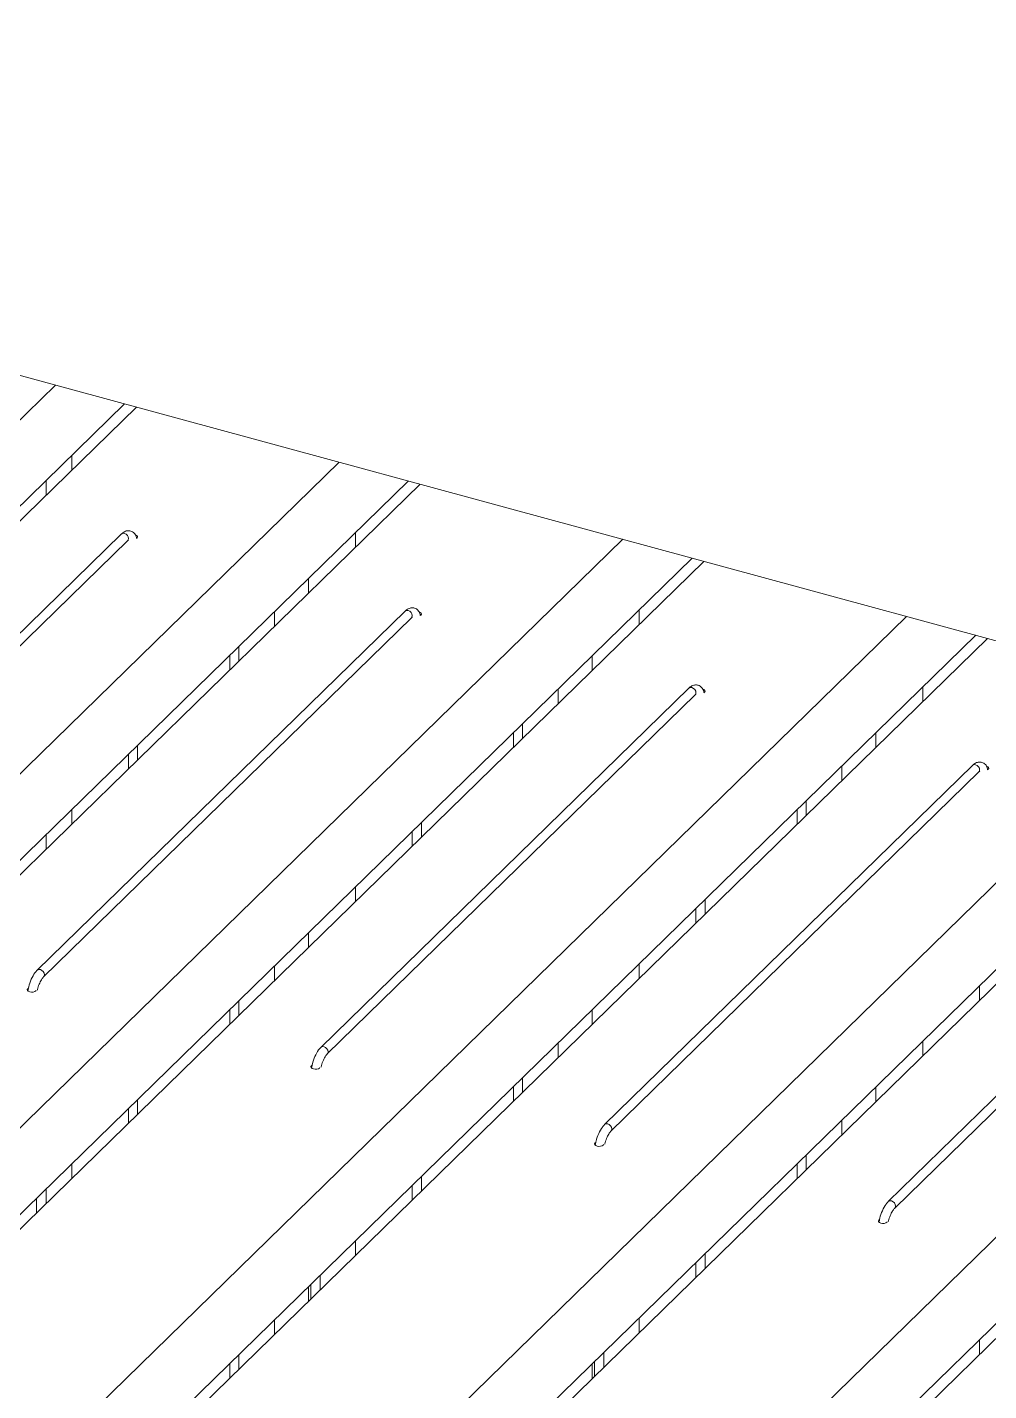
# Model space of a CAD drawing. Header units: millimetres. Extents: x 173 to 1125, y 0 to 736.
# Drawn here: x 880.8 to 912.27, y 351.92 to 396.54 of the extents above; entities that cross this region are included whole.
import ezdxf

# ---------------------------------------------------------------- set-up
doc = ezdxf.new("R2010")
doc.units = ezdxf.units.MM

msp = doc.modelspace()

# ---------------------------------------------------------------- linework, layer by layer
at = {"color": 7, "linetype": 'Continuous', "lineweight": 15}
for p, q in [((926.44, 372.677), (821.636, 401.16)), ((843.884, 347.905), (881.718, 384.832)), ((856.213, 357.11), (883.985, 384.215)), ((846.537, 347.183), (884.371, 384.11)), ((882.253, 382.043), (882.253, 382.525)), ((853.17, 345.381), (891.004, 382.308)), ((855.824, 344.66), (893.657, 381.587)), ((865.5, 354.586), (893.271, 381.692)), ((881.42, 381.712), (881.42, 381.23)), ((862.457, 342.857), (900.291, 379.784)), ((883.876, 379.956), (871.836, 368.204)), ((883.876, 379.956), (871.836, 368.204)), ((883.876, 379.956), (871.836, 368.204)), ((872.045, 367.989), (884.086, 379.741)), ((872.045, 367.989), (884.086, 379.741)), ((872.045, 367.989), (884.086, 379.741)), ((891.539, 379.519), (891.539, 380.002)), ((865.11, 342.136), (902.944, 379.063)), ((874.786, 352.062), (902.557, 379.168)), ((890.006, 378.023), (890.006, 378.505)), ((871.743, 340.333), (909.577, 377.26)), ((893.163, 377.432), (881.122, 365.68)), ((893.163, 377.432), (881.122, 365.68)), ((893.163, 377.432), (881.122, 365.68)), ((893.163, 377.432), (881.122, 365.68)), ((881.332, 365.465), (893.372, 377.217)), ((881.332, 365.465), (893.372, 377.217)), ((881.332, 365.465), (893.372, 377.217)), ((881.332, 365.465), (893.372, 377.217)), ((888.886, 376.93), (888.886, 377.412)), ((900.826, 376.996), (900.826, 377.478)), ((884.072, 349.538), (911.844, 376.644)), ((874.396, 339.612), (912.23, 376.539)), ((887.726, 375.797), (887.726, 376.279)), ((887.726, 375.797), (887.726, 376.279)), ((887.426, 375.986), (887.426, 375.504)), ((887.426, 375.986), (887.426, 375.504)), ((899.293, 375.499), (899.293, 375.981)), ((902.449, 374.908), (890.408, 363.156)), ((902.449, 374.908), (890.408, 363.156)), ((902.449, 374.908), (890.408, 363.156)), ((902.449, 374.908), (890.408, 363.156)), ((902.449, 374.908), (890.408, 363.156)), ((898.173, 374.406), (898.173, 374.888)), ((910.112, 374.472), (910.112, 374.954)), ((881.029, 337.809), (918.863, 374.736)), ((890.618, 362.942), (902.659, 374.694)), ((890.618, 362.942), (902.659, 374.694)), ((890.618, 362.942), (902.659, 374.694)), ((890.618, 362.942), (902.659, 374.694)), ((890.618, 362.942), (902.659, 374.694)), ((883.683, 337.088), (921.517, 374.015)), ((893.359, 347.014), (921.13, 374.12)), ((897.012, 373.273), (897.012, 373.755)), ((897.012, 373.273), (897.012, 373.755)), ((897.012, 373.273), (897.012, 373.755)), ((884.411, 372.562), (884.411, 373.044)), ((884.411, 372.562), (884.411, 373.044)), ((884.411, 372.562), (884.411, 373.044)), ((896.712, 373.462), (896.712, 372.98)), ((896.712, 373.462), (896.712, 372.98)), ((896.712, 373.462), (896.712, 372.98)), ((908.579, 372.975), (908.579, 373.457)), ((884.111, 372.751), (884.111, 372.269)), ((884.111, 372.751), (884.111, 372.269)), ((884.111, 372.751), (884.111, 372.269)), ((890.316, 335.285), (928.15, 372.212)), ((911.736, 372.384), (899.695, 360.632)), ((911.736, 372.384), (899.695, 360.632)), ((911.736, 372.384), (899.695, 360.632)), ((911.736, 372.384), (899.695, 360.632)), ((911.736, 372.384), (899.695, 360.632)), ((911.736, 372.384), (899.695, 360.632)), ((899.904, 360.418), (911.945, 372.17)), ((899.904, 360.418), (911.945, 372.17)), ((899.904, 360.418), (911.945, 372.17)), ((899.904, 360.418), (911.945, 372.17)), ((899.904, 360.418), (911.945, 372.17)), ((899.904, 360.418), (911.945, 372.17)), ((907.459, 371.882), (907.459, 372.364)), ((892.969, 334.564), (930.803, 371.491)), ((902.645, 344.49), (930.417, 371.596)), ((882.253, 370.456), (882.253, 370.938)), ((905.998, 370.939), (905.998, 370.456)), ((905.998, 370.939), (905.998, 370.456)), ((905.998, 370.939), (905.998, 370.456)), ((905.998, 370.939), (905.998, 370.456)), ((906.298, 370.749), (906.298, 371.231)), ((906.298, 370.749), (906.298, 371.231)), ((906.298, 370.749), (906.298, 371.231)), ((906.298, 370.749), (906.298, 371.231)), ((893.698, 370.038), (893.698, 370.52)), ((893.698, 370.038), (893.698, 370.52)), ((893.698, 370.038), (893.698, 370.52)), ((893.698, 370.038), (893.698, 370.52)), ((881.42, 370.125), (881.42, 369.642)), ((893.398, 370.227), (893.398, 369.745)), ((893.398, 370.227), (893.398, 369.745)), ((893.398, 370.227), (893.398, 369.745)), ((893.398, 370.227), (893.398, 369.745)), ((921.022, 369.861), (908.981, 358.109)), ((921.022, 369.861), (908.981, 358.109)), ((921.022, 369.861), (908.981, 358.109)), ((921.022, 369.861), (908.981, 358.109)), ((921.022, 369.861), (908.981, 358.109)), ((909.191, 357.894), (921.232, 369.646)), ((909.191, 357.894), (921.232, 369.646)), ((909.191, 357.894), (921.232, 369.646)), ((909.191, 357.894), (921.232, 369.646)), ((909.191, 357.894), (921.232, 369.646)), ((891.539, 367.932), (891.539, 368.414)), ((902.684, 367.704), (902.684, 367.222)), ((902.684, 367.704), (902.684, 367.222)), ((902.684, 367.704), (902.684, 367.222)), ((902.684, 367.704), (902.684, 367.222)), ((902.684, 367.704), (902.684, 367.222)), ((902.984, 367.514), (902.984, 367.996)), ((902.984, 367.514), (902.984, 367.996)), ((902.984, 367.514), (902.984, 367.996)), ((902.984, 367.514), (902.984, 367.996)), ((902.984, 367.514), (902.984, 367.996)), ((890.006, 366.435), (890.006, 366.917)), ((881.333, 365.467), (881.332, 365.465)), ((888.886, 365.342), (888.886, 365.824)), ((900.826, 365.408), (900.826, 365.89)), ((911.97, 365.18), (911.97, 364.698)), ((911.97, 365.18), (911.97, 364.698)), ((911.97, 365.18), (911.97, 364.698)), ((911.97, 365.18), (911.97, 364.698)), ((911.97, 365.18), (911.97, 364.698)), ((911.97, 365.18), (911.97, 364.698)), ((887.726, 364.209), (887.726, 364.691)), ((887.726, 364.209), (887.726, 364.691)), ((887.426, 364.399), (887.426, 363.917)), ((887.426, 364.399), (887.426, 363.917)), ((899.293, 363.912), (899.293, 364.394)), ((898.173, 362.818), (898.173, 363.3)), ((910.112, 362.884), (910.112, 363.366)), ((890.62, 362.943), (890.618, 362.942)), ((897.012, 361.685), (897.012, 362.168)), ((897.012, 361.685), (897.012, 362.168)), ((897.012, 361.685), (897.012, 362.168)), ((884.411, 360.974), (884.411, 361.456)), ((884.411, 360.974), (884.411, 361.456)), ((884.411, 360.974), (884.411, 361.456)), ((896.712, 361.875), (896.712, 361.393)), ((896.712, 361.875), (896.712, 361.393)), ((896.712, 361.875), (896.712, 361.393)), ((908.579, 361.388), (908.579, 361.87)), ((884.111, 361.164), (884.111, 360.682)), ((884.111, 361.164), (884.111, 360.682)), ((884.111, 361.164), (884.111, 360.682)), ((907.459, 360.294), (907.459, 360.777)), ((899.906, 360.419), (899.904, 360.418)), ((882.253, 358.868), (882.253, 359.35)), ((905.998, 359.351), (905.998, 358.869)), ((905.998, 359.351), (905.998, 358.869)), ((905.998, 359.351), (905.998, 358.869)), ((905.998, 359.351), (905.998, 358.869)), ((906.298, 359.162), (906.298, 359.644)), ((906.298, 359.162), (906.298, 359.644)), ((906.298, 359.162), (906.298, 359.644)), ((906.298, 359.162), (906.298, 359.644)), ((893.698, 358.451), (893.698, 358.933)), ((893.698, 358.451), (893.698, 358.933)), ((893.698, 358.451), (893.698, 358.933)), ((893.698, 358.451), (893.698, 358.933)), ((881.42, 358.537), (881.42, 358.055)), ((893.398, 358.64), (893.398, 358.158)), ((893.398, 358.64), (893.398, 358.158)), ((893.398, 358.64), (893.398, 358.158)), ((893.398, 358.64), (893.398, 358.158)), ((881.097, 357.739), (881.097, 358.222)), ((881.097, 357.739), (881.097, 358.222)), ((881.097, 357.739), (881.097, 358.222)), ((881.097, 357.739), (881.097, 358.222)), ((909.192, 357.895), (909.191, 357.894)), ((891.539, 356.344), (891.539, 356.826)), ((902.684, 356.116), (902.684, 355.634)), ((902.684, 356.116), (902.684, 355.634)), ((902.684, 356.116), (902.684, 355.634)), ((902.684, 356.116), (902.684, 355.634)), ((902.684, 356.116), (902.684, 355.634)), ((902.984, 355.927), (902.984, 356.409)), ((902.984, 355.927), (902.984, 356.409)), ((902.984, 355.927), (902.984, 356.409)), ((902.984, 355.927), (902.984, 356.409)), ((902.984, 355.927), (902.984, 356.409)), ((890.383, 355.216), (890.383, 355.698)), ((890.383, 355.216), (890.383, 355.698)), ((890.383, 355.216), (890.383, 355.698)), ((890.383, 355.216), (890.383, 355.698)), ((890.383, 355.216), (890.383, 355.698)), ((890.006, 354.848), (890.006, 355.33)), ((890.083, 355.405), (890.083, 354.923)), ((890.083, 355.405), (890.083, 354.923)), ((890.083, 355.405), (890.083, 354.923)), ((890.083, 355.405), (890.083, 354.923)), ((890.083, 355.405), (890.083, 354.923)), ((900.826, 353.82), (900.826, 354.302)), ((888.886, 353.754), (888.886, 354.237)), ((911.97, 353.592), (911.97, 353.11)), ((911.97, 353.592), (911.97, 353.11)), ((911.97, 353.592), (911.97, 353.11)), ((911.97, 353.592), (911.97, 353.11)), ((911.97, 353.592), (911.97, 353.11)), ((911.97, 353.592), (911.97, 353.11)), ((887.726, 352.622), (887.726, 353.104)), ((887.726, 352.622), (887.726, 353.104)), ((899.67, 352.692), (899.67, 353.174)), ((899.67, 352.692), (899.67, 353.174)), ((899.67, 352.692), (899.67, 353.174)), ((899.67, 352.692), (899.67, 353.174)), ((899.67, 352.692), (899.67, 353.174)), ((899.67, 352.692), (899.67, 353.174)), ((887.426, 352.811), (887.426, 352.329)), ((887.426, 352.811), (887.426, 352.329)), ((899.293, 352.324), (899.293, 352.806)), ((899.37, 352.881), (899.37, 352.399)), ((899.37, 352.881), (899.37, 352.399)), ((899.37, 352.881), (899.37, 352.399)), ((899.37, 352.881), (899.37, 352.399)), ((899.37, 352.881), (899.37, 352.399)), ((899.37, 352.881), (899.37, 352.399))]:
    msp.add_line(p, q, dxfattribs=at)
at = {"color": 8, "linetype": 'Continuous', "lineweight": 15, "flags": 128}
for points in [[(883.876, 379.956), (883.887, 379.965), (883.93, 379.981), (883.981, 379.977), (884.032, 379.954), (884.075, 379.914), (884.104, 379.865), (884.114, 379.813), (884.104, 379.766), (884.086, 379.741)], [(883.876, 379.956), (883.887, 379.965), (883.93, 379.981), (883.981, 379.977), (884.032, 379.954), (884.075, 379.914), (884.104, 379.865), (884.114, 379.813), (884.104, 379.766), (884.086, 379.741)], [(883.876, 379.956), (883.887, 379.965), (883.93, 379.981), (883.981, 379.977), (884.032, 379.954), (884.075, 379.914), (884.104, 379.865), (884.114, 379.813), (884.104, 379.766), (884.086, 379.741)], [(893.163, 377.432), (893.174, 377.441), (893.217, 377.457), (893.268, 377.453), (893.318, 377.43), (893.361, 377.39), (893.39, 377.341), (893.4, 377.289), (893.39, 377.242), (893.372, 377.217)], [(893.163, 377.432), (893.174, 377.441), (893.217, 377.457), (893.268, 377.453), (893.318, 377.43), (893.361, 377.39), (893.39, 377.341), (893.4, 377.289), (893.39, 377.242), (893.372, 377.217)], [(893.163, 377.432), (893.174, 377.441), (893.217, 377.457), (893.268, 377.453), (893.318, 377.43), (893.361, 377.39), (893.39, 377.341), (893.4, 377.289), (893.39, 377.242), (893.372, 377.217)], [(893.163, 377.432), (893.174, 377.441), (893.217, 377.457), (893.268, 377.453), (893.318, 377.43), (893.361, 377.39), (893.39, 377.341), (893.4, 377.289), (893.39, 377.242), (893.372, 377.217)], [(902.449, 374.908), (902.46, 374.917), (902.503, 374.934), (902.554, 374.93), (902.605, 374.906), (902.648, 374.866), (902.677, 374.817), (902.687, 374.765), (902.677, 374.718), (902.659, 374.694)], [(902.449, 374.908), (902.46, 374.917), (902.503, 374.934), (902.554, 374.93), (902.605, 374.906), (902.648, 374.866), (902.677, 374.817), (902.687, 374.765), (902.677, 374.718), (902.659, 374.694)], [(902.449, 374.908), (902.46, 374.917), (902.503, 374.934), (902.554, 374.93), (902.605, 374.906), (902.648, 374.866), (902.677, 374.817), (902.687, 374.765), (902.677, 374.718), (902.659, 374.694)], [(902.449, 374.908), (902.46, 374.917), (902.503, 374.934), (902.554, 374.93), (902.605, 374.906), (902.648, 374.866), (902.677, 374.817), (902.687, 374.765), (902.677, 374.718), (902.659, 374.694)], [(902.449, 374.908), (902.46, 374.917), (902.503, 374.934), (902.554, 374.93), (902.605, 374.906), (902.648, 374.866), (902.677, 374.817), (902.687, 374.765), (902.677, 374.718), (902.659, 374.694)], [(911.736, 372.384), (911.747, 372.394), (911.79, 372.41), (911.84, 372.406), (911.891, 372.382), (911.934, 372.343), (911.963, 372.293), (911.973, 372.241), (911.963, 372.195), (911.945, 372.17)], [(911.736, 372.384), (911.747, 372.394), (911.79, 372.41), (911.84, 372.406), (911.891, 372.382), (911.934, 372.343), (911.963, 372.293), (911.973, 372.241), (911.963, 372.195), (911.945, 372.17)], [(911.736, 372.384), (911.747, 372.394), (911.79, 372.41), (911.84, 372.406), (911.891, 372.382), (911.934, 372.343), (911.963, 372.293), (911.973, 372.241), (911.963, 372.195), (911.945, 372.17)], [(911.736, 372.384), (911.747, 372.394), (911.79, 372.41), (911.84, 372.406), (911.891, 372.382), (911.934, 372.343), (911.963, 372.293), (911.973, 372.241), (911.963, 372.195), (911.945, 372.17)], [(911.736, 372.384), (911.747, 372.394), (911.79, 372.41), (911.84, 372.406), (911.891, 372.382), (911.934, 372.343), (911.963, 372.293), (911.973, 372.241), (911.963, 372.195), (911.945, 372.17)], [(911.736, 372.384), (911.747, 372.394), (911.79, 372.41), (911.84, 372.406), (911.891, 372.382), (911.934, 372.343), (911.963, 372.293), (911.973, 372.241), (911.963, 372.195), (911.945, 372.17)], [(881.122, 365.68), (881.133, 365.689), (881.176, 365.705), (881.227, 365.701), (881.278, 365.678), (881.321, 365.638), (881.349, 365.589), (881.36, 365.537), (881.349, 365.49), (881.333, 365.467)], [(881.122, 365.68), (881.133, 365.689), (881.176, 365.705), (881.227, 365.701), (881.278, 365.678), (881.321, 365.638), (881.349, 365.589), (881.36, 365.537), (881.349, 365.49), (881.333, 365.467)], [(881.122, 365.68), (881.133, 365.689), (881.176, 365.705), (881.227, 365.701), (881.278, 365.678), (881.321, 365.638), (881.349, 365.589), (881.36, 365.537), (881.349, 365.49), (881.333, 365.467)], [(881.122, 365.68), (881.133, 365.689), (881.176, 365.705), (881.227, 365.701), (881.278, 365.678), (881.321, 365.638), (881.349, 365.589), (881.36, 365.537), (881.349, 365.49), (881.333, 365.467)], [(890.408, 363.156), (890.419, 363.165), (890.462, 363.181), (890.513, 363.177), (890.564, 363.154), (890.607, 363.114), (890.636, 363.065), (890.646, 363.013), (890.636, 362.966), (890.62, 362.943)], [(890.408, 363.156), (890.419, 363.165), (890.462, 363.181), (890.513, 363.177), (890.564, 363.154), (890.607, 363.114), (890.636, 363.065), (890.646, 363.013), (890.636, 362.966), (890.62, 362.943)], [(890.408, 363.156), (890.419, 363.165), (890.462, 363.181), (890.513, 363.177), (890.564, 363.154), (890.607, 363.114), (890.636, 363.065), (890.646, 363.013), (890.636, 362.966), (890.62, 362.943)], [(890.408, 363.156), (890.419, 363.165), (890.462, 363.181), (890.513, 363.177), (890.564, 363.154), (890.607, 363.114), (890.636, 363.065), (890.646, 363.013), (890.636, 362.966), (890.62, 362.943)], [(890.408, 363.156), (890.419, 363.165), (890.462, 363.181), (890.513, 363.177), (890.564, 363.154), (890.607, 363.114), (890.636, 363.065), (890.646, 363.013), (890.636, 362.966), (890.62, 362.943)], [(899.695, 360.632), (899.706, 360.641), (899.749, 360.658), (899.8, 360.654), (899.85, 360.63), (899.893, 360.59), (899.922, 360.541), (899.932, 360.489), (899.922, 360.443), (899.906, 360.419)], [(899.695, 360.632), (899.706, 360.641), (899.749, 360.658), (899.8, 360.654), (899.85, 360.63), (899.893, 360.59), (899.922, 360.541), (899.932, 360.489), (899.922, 360.443), (899.906, 360.419)], [(899.695, 360.632), (899.706, 360.641), (899.749, 360.658), (899.8, 360.654), (899.85, 360.63), (899.893, 360.59), (899.922, 360.541), (899.932, 360.489), (899.922, 360.443), (899.906, 360.419)], [(899.695, 360.632), (899.706, 360.641), (899.749, 360.658), (899.8, 360.654), (899.85, 360.63), (899.893, 360.59), (899.922, 360.541), (899.932, 360.489), (899.922, 360.443), (899.906, 360.419)], [(899.695, 360.632), (899.706, 360.641), (899.749, 360.658), (899.8, 360.654), (899.85, 360.63), (899.893, 360.59), (899.922, 360.541), (899.932, 360.489), (899.922, 360.443), (899.906, 360.419)], [(899.695, 360.632), (899.706, 360.641), (899.749, 360.658), (899.8, 360.654), (899.85, 360.63), (899.893, 360.59), (899.922, 360.541), (899.932, 360.489), (899.922, 360.443), (899.906, 360.419)], [(908.981, 358.109), (908.992, 358.118), (909.035, 358.134), (909.086, 358.13), (909.137, 358.106), (909.18, 358.067), (909.209, 358.017), (909.219, 357.965), (909.209, 357.919), (909.192, 357.895)], [(908.981, 358.109), (908.992, 358.118), (909.035, 358.134), (909.086, 358.13), (909.137, 358.106), (909.18, 358.067), (909.209, 358.017), (909.219, 357.965), (909.209, 357.919), (909.192, 357.895)], [(908.981, 358.109), (908.992, 358.118), (909.035, 358.134), (909.086, 358.13), (909.137, 358.106), (909.18, 358.067), (909.209, 358.017), (909.219, 357.965), (909.209, 357.919), (909.192, 357.895)], [(908.981, 358.109), (908.992, 358.118), (909.035, 358.134), (909.086, 358.13), (909.137, 358.106), (909.18, 358.067), (909.209, 358.017), (909.219, 357.965), (909.209, 357.919), (909.192, 357.895)], [(908.981, 358.109), (908.992, 358.118), (909.035, 358.134), (909.086, 358.13), (909.137, 358.106), (909.18, 358.067), (909.209, 358.017), (909.219, 357.965), (909.209, 357.919), (909.192, 357.895)]]:
    msp.add_lwpolyline(points, dxfattribs=at)
at = {"color": 7, "linetype": 'Continuous', "lineweight": 15, "flags": 128}
for points in [[(884.372, 379.813), (884.394, 379.829), (884.411, 379.858), (884.405, 379.888), (884.377, 379.914), (884.342, 379.93)], [(884.372, 379.813), (884.394, 379.829), (884.411, 379.858), (884.405, 379.888), (884.377, 379.914), (884.342, 379.93)], [(884.372, 379.813), (884.394, 379.829), (884.411, 379.858), (884.405, 379.888), (884.377, 379.914), (884.342, 379.93)], [(893.659, 377.289), (893.68, 377.305), (893.697, 377.334), (893.691, 377.364), (893.663, 377.39), (893.628, 377.406)], [(893.659, 377.289), (893.68, 377.305), (893.697, 377.334), (893.691, 377.364), (893.663, 377.39), (893.628, 377.406)], [(893.659, 377.289), (893.68, 377.305), (893.697, 377.334), (893.691, 377.364), (893.663, 377.39), (893.628, 377.406)], [(893.659, 377.289), (893.68, 377.305), (893.697, 377.334), (893.691, 377.364), (893.663, 377.39), (893.628, 377.406)], [(902.945, 374.765), (902.967, 374.781), (902.983, 374.81), (902.977, 374.84), (902.949, 374.866), (902.914, 374.882)], [(902.945, 374.765), (902.967, 374.781), (902.983, 374.81), (902.977, 374.84), (902.949, 374.866), (902.914, 374.882)], [(902.945, 374.765), (902.967, 374.781), (902.983, 374.81), (902.977, 374.84), (902.949, 374.866), (902.914, 374.882)], [(902.945, 374.765), (902.967, 374.781), (902.983, 374.81), (902.977, 374.84), (902.949, 374.866), (902.914, 374.882)], [(902.945, 374.765), (902.967, 374.781), (902.983, 374.81), (902.977, 374.84), (902.949, 374.866), (902.914, 374.882)], [(912.231, 372.241), (912.253, 372.257), (912.27, 372.286), (912.264, 372.316), (912.236, 372.343), (912.201, 372.359)], [(912.231, 372.241), (912.253, 372.257), (912.27, 372.286), (912.264, 372.316), (912.236, 372.343), (912.201, 372.359)], [(912.231, 372.241), (912.253, 372.257), (912.27, 372.286), (912.264, 372.316), (912.236, 372.343), (912.201, 372.359)], [(912.231, 372.241), (912.253, 372.257), (912.27, 372.286), (912.264, 372.316), (912.236, 372.343), (912.201, 372.359)], [(912.231, 372.241), (912.253, 372.257), (912.27, 372.286), (912.264, 372.316), (912.236, 372.343), (912.201, 372.359)], [(912.231, 372.241), (912.253, 372.257), (912.27, 372.286), (912.264, 372.316), (912.236, 372.343), (912.201, 372.359)], [(880.835, 365.094), (880.814, 365.078), (880.797, 365.049), (880.804, 365.019), (880.831, 364.993), (880.877, 364.974), (880.933, 364.965), (880.991, 364.968), (881.043, 364.983), (881.08, 365.006), (881.093, 365.024)], [(880.835, 365.094), (880.814, 365.078), (880.797, 365.049), (880.804, 365.019), (880.831, 364.993), (880.877, 364.974), (880.933, 364.965), (880.991, 364.968), (881.043, 364.983), (881.08, 365.006), (881.093, 365.024)], [(880.835, 365.094), (880.814, 365.078), (880.797, 365.049), (880.804, 365.019), (880.831, 364.993), (880.877, 364.974), (880.933, 364.965), (880.991, 364.968), (881.043, 364.983), (881.08, 365.006), (881.093, 365.024)], [(880.835, 365.094), (880.814, 365.078), (880.797, 365.049), (880.804, 365.019), (880.831, 364.993), (880.877, 364.974), (880.933, 364.965), (880.991, 364.968), (881.043, 364.983), (881.08, 365.006), (881.093, 365.024)], [(890.121, 362.57), (890.101, 362.554), (890.084, 362.526), (890.09, 362.496), (890.118, 362.469), (890.163, 362.45), (890.219, 362.441), (890.278, 362.445), (890.329, 362.459), (890.366, 362.482), (890.379, 362.501)], [(890.121, 362.57), (890.101, 362.554), (890.084, 362.526), (890.09, 362.496), (890.118, 362.469), (890.163, 362.45), (890.219, 362.441), (890.278, 362.445), (890.329, 362.459), (890.366, 362.482), (890.379, 362.501)], [(890.121, 362.57), (890.101, 362.554), (890.084, 362.526), (890.09, 362.496), (890.118, 362.469), (890.163, 362.45), (890.219, 362.441), (890.278, 362.445), (890.329, 362.459), (890.366, 362.482), (890.379, 362.501)], [(890.121, 362.57), (890.101, 362.554), (890.084, 362.526), (890.09, 362.496), (890.118, 362.469), (890.163, 362.45), (890.219, 362.441), (890.278, 362.445), (890.329, 362.459), (890.366, 362.482), (890.379, 362.501)], [(890.121, 362.57), (890.101, 362.554), (890.084, 362.526), (890.09, 362.496), (890.118, 362.469), (890.163, 362.45), (890.219, 362.441), (890.278, 362.445), (890.329, 362.459), (890.366, 362.482), (890.379, 362.501)], [(899.407, 360.046), (899.387, 360.031), (899.37, 360.002), (899.376, 359.972), (899.404, 359.945), (899.45, 359.926), (899.506, 359.918), (899.564, 359.921), (899.615, 359.935), (899.652, 359.959), (899.666, 359.977)], [(899.407, 360.046), (899.387, 360.031), (899.37, 360.002), (899.376, 359.972), (899.404, 359.945), (899.45, 359.926), (899.506, 359.918), (899.564, 359.921), (899.615, 359.935), (899.652, 359.959), (899.666, 359.977)], [(899.407, 360.046), (899.387, 360.031), (899.37, 360.002), (899.376, 359.972), (899.404, 359.945), (899.45, 359.926), (899.506, 359.918), (899.564, 359.921), (899.615, 359.935), (899.652, 359.959), (899.666, 359.977)], [(899.407, 360.046), (899.387, 360.031), (899.37, 360.002), (899.376, 359.972), (899.404, 359.945), (899.45, 359.926), (899.506, 359.918), (899.564, 359.921), (899.615, 359.935), (899.652, 359.959), (899.666, 359.977)], [(899.407, 360.046), (899.387, 360.031), (899.37, 360.002), (899.376, 359.972), (899.404, 359.945), (899.45, 359.926), (899.506, 359.918), (899.564, 359.921), (899.615, 359.935), (899.652, 359.959), (899.666, 359.977)], [(899.407, 360.046), (899.387, 360.031), (899.37, 360.002), (899.376, 359.972), (899.404, 359.945), (899.45, 359.926), (899.506, 359.918), (899.564, 359.921), (899.615, 359.935), (899.652, 359.959), (899.666, 359.977)], [(908.694, 357.522), (908.673, 357.507), (908.657, 357.478), (908.663, 357.448), (908.691, 357.421), (908.736, 357.402), (908.792, 357.394), (908.85, 357.397), (908.902, 357.411), (908.939, 357.435), (908.952, 357.453)], [(908.694, 357.522), (908.673, 357.507), (908.657, 357.478), (908.663, 357.448), (908.691, 357.421), (908.736, 357.402), (908.792, 357.394), (908.85, 357.397), (908.902, 357.411), (908.939, 357.435), (908.952, 357.453)], [(908.694, 357.522), (908.673, 357.507), (908.657, 357.478), (908.663, 357.448), (908.691, 357.421), (908.736, 357.402), (908.792, 357.394), (908.85, 357.397), (908.902, 357.411), (908.939, 357.435), (908.952, 357.453)], [(908.694, 357.522), (908.673, 357.507), (908.657, 357.478), (908.663, 357.448), (908.691, 357.421), (908.736, 357.402), (908.792, 357.394), (908.85, 357.397), (908.902, 357.411), (908.939, 357.435), (908.952, 357.453)], [(908.694, 357.522), (908.673, 357.507), (908.657, 357.478), (908.663, 357.448), (908.691, 357.421), (908.736, 357.402), (908.792, 357.394), (908.85, 357.397), (908.902, 357.411), (908.939, 357.435), (908.952, 357.453)]]:
    msp.add_lwpolyline(points, dxfattribs=at)
at = {"color": 7, "linetype": 'Continuous', "lineweight": 15}
for points, knots in [([(884.375, 379.817), (884.366, 379.856), (884.346, 379.942), (884.257, 380.033), (884.13, 380.077), (884.004, 380.053), (883.926, 380.002), (883.885, 379.964), (883.876, 379.956)], [0, 0, 0, 0, 0.1740044, 0.3820894, 0.5682032, 0.7517218, 0.9498348, 1, 1, 1, 1]), ([(884.375, 379.817), (884.366, 379.856), (884.346, 379.942), (884.257, 380.033), (884.13, 380.077), (884.004, 380.053), (883.926, 380.002), (883.885, 379.964), (883.876, 379.956)], [0, 0, 0, 0, 0.1740044, 0.3820894, 0.5682032, 0.7517218, 0.9498348, 1, 1, 1, 1]), ([(884.375, 379.817), (884.366, 379.856), (884.346, 379.942), (884.257, 380.033), (884.13, 380.077), (884.004, 380.053), (883.926, 380.002), (883.885, 379.964), (883.876, 379.956)], [0, 0, 0, 0, 0.1740044, 0.3820894, 0.5682032, 0.7517218, 0.9498348, 1, 1, 1, 1]), ([(884.086, 379.741), (884.098, 379.751), (884.119, 379.768), (884.116, 379.766), (884.115, 379.766)], [0, 0, 0, 0, 0.60457, 1, 1, 1, 1]), ([(884.086, 379.741), (884.098, 379.751), (884.119, 379.768), (884.116, 379.766), (884.115, 379.766)], [0, 0, 0, 0, 0.60457, 1, 1, 1, 1]), ([(884.086, 379.741), (884.098, 379.751), (884.119, 379.768), (884.116, 379.766), (884.115, 379.766)], [0, 0, 0, 0, 0.60457, 1, 1, 1, 1]), ([(893.662, 377.293), (893.653, 377.332), (893.633, 377.419), (893.544, 377.509), (893.417, 377.553), (893.291, 377.529), (893.212, 377.478), (893.171, 377.44), (893.163, 377.432)], [0, 0, 0, 0, 0.1740044, 0.3820894, 0.5682032, 0.7517218, 0.9498348, 1, 1, 1, 1]), ([(893.662, 377.293), (893.653, 377.332), (893.633, 377.419), (893.544, 377.509), (893.417, 377.553), (893.291, 377.529), (893.212, 377.478), (893.171, 377.44), (893.163, 377.432)], [0, 0, 0, 0, 0.1740044, 0.3820894, 0.5682032, 0.7517218, 0.9498348, 1, 1, 1, 1]), ([(893.662, 377.293), (893.653, 377.332), (893.633, 377.419), (893.544, 377.509), (893.417, 377.553), (893.291, 377.529), (893.212, 377.478), (893.171, 377.44), (893.163, 377.432)], [0, 0, 0, 0, 0.1740044, 0.3820894, 0.5682032, 0.7517218, 0.9498348, 1, 1, 1, 1]), ([(893.662, 377.293), (893.653, 377.332), (893.633, 377.419), (893.544, 377.509), (893.417, 377.553), (893.291, 377.529), (893.212, 377.478), (893.171, 377.44), (893.163, 377.432)], [0, 0, 0, 0, 0.1740044, 0.3820894, 0.5682032, 0.7517218, 0.9498348, 1, 1, 1, 1]), ([(893.372, 377.217), (893.385, 377.227), (893.405, 377.244), (893.403, 377.242), (893.402, 377.242)], [0, 0, 0, 0, 0.60457, 1, 1, 1, 1]), ([(893.372, 377.217), (893.385, 377.227), (893.405, 377.244), (893.403, 377.242), (893.402, 377.242)], [0, 0, 0, 0, 0.60457, 1, 1, 1, 1]), ([(893.372, 377.217), (893.385, 377.227), (893.405, 377.244), (893.403, 377.242), (893.402, 377.242)], [0, 0, 0, 0, 0.60457, 1, 1, 1, 1]), ([(893.372, 377.217), (893.385, 377.227), (893.405, 377.244), (893.403, 377.242), (893.402, 377.242)], [0, 0, 0, 0, 0.60457, 1, 1, 1, 1]), ([(902.948, 374.769), (902.939, 374.809), (902.919, 374.895), (902.83, 374.986), (902.703, 375.03), (902.577, 375.005), (902.498, 374.954), (902.457, 374.916), (902.449, 374.908)], [0, 0, 0, 0, 0.1740044, 0.3820894, 0.5682032, 0.7517218, 0.9498348, 1, 1, 1, 1]), ([(902.948, 374.769), (902.939, 374.809), (902.919, 374.895), (902.83, 374.986), (902.703, 375.03), (902.577, 375.005), (902.498, 374.954), (902.457, 374.916), (902.449, 374.908)], [0, 0, 0, 0, 0.1740044, 0.3820894, 0.5682032, 0.7517218, 0.9498348, 1, 1, 1, 1]), ([(902.948, 374.769), (902.939, 374.809), (902.919, 374.895), (902.83, 374.986), (902.703, 375.03), (902.577, 375.005), (902.498, 374.954), (902.457, 374.916), (902.449, 374.908)], [0, 0, 0, 0, 0.1740044, 0.3820894, 0.5682032, 0.7517218, 0.9498348, 1, 1, 1, 1]), ([(902.948, 374.769), (902.939, 374.809), (902.919, 374.895), (902.83, 374.986), (902.703, 375.03), (902.577, 375.005), (902.498, 374.954), (902.457, 374.916), (902.449, 374.908)], [0, 0, 0, 0, 0.1740044, 0.3820894, 0.5682032, 0.7517218, 0.9498348, 1, 1, 1, 1]), ([(902.948, 374.769), (902.939, 374.809), (902.919, 374.895), (902.83, 374.986), (902.703, 375.03), (902.577, 375.005), (902.498, 374.954), (902.457, 374.916), (902.449, 374.908)], [0, 0, 0, 0, 0.1740044, 0.3820894, 0.5682032, 0.7517218, 0.9498348, 1, 1, 1, 1]), ([(902.659, 374.694), (902.671, 374.704), (902.692, 374.72), (902.689, 374.719), (902.688, 374.718)], [0, 0, 0, 0, 0.60457, 1, 1, 1, 1]), ([(902.659, 374.694), (902.671, 374.704), (902.692, 374.72), (902.689, 374.719), (902.688, 374.718)], [0, 0, 0, 0, 0.60457, 1, 1, 1, 1]), ([(902.659, 374.694), (902.671, 374.704), (902.692, 374.72), (902.689, 374.719), (902.688, 374.718)], [0, 0, 0, 0, 0.60457, 1, 1, 1, 1]), ([(902.659, 374.694), (902.671, 374.704), (902.692, 374.72), (902.689, 374.719), (902.688, 374.718)], [0, 0, 0, 0, 0.60457, 1, 1, 1, 1]), ([(902.659, 374.694), (902.671, 374.704), (902.692, 374.72), (902.689, 374.719), (902.688, 374.718)], [0, 0, 0, 0, 0.60457, 1, 1, 1, 1]), ([(912.234, 372.245), (912.225, 372.285), (912.205, 372.371), (912.116, 372.462), (911.989, 372.506), (911.863, 372.481), (911.785, 372.431), (911.744, 372.392), (911.736, 372.384)], [0, 0, 0, 0, 0.1740044, 0.3820894, 0.5682032, 0.7517218, 0.9498348, 1, 1, 1, 1]), ([(912.234, 372.245), (912.225, 372.285), (912.205, 372.371), (912.116, 372.462), (911.989, 372.506), (911.863, 372.481), (911.785, 372.431), (911.744, 372.392), (911.736, 372.384)], [0, 0, 0, 0, 0.1740044, 0.3820894, 0.5682032, 0.7517218, 0.9498348, 1, 1, 1, 1]), ([(912.234, 372.245), (912.225, 372.285), (912.205, 372.371), (912.116, 372.462), (911.989, 372.506), (911.863, 372.481), (911.785, 372.431), (911.744, 372.392), (911.736, 372.384)], [0, 0, 0, 0, 0.1740044, 0.3820894, 0.5682032, 0.7517218, 0.9498348, 1, 1, 1, 1]), ([(912.234, 372.245), (912.225, 372.285), (912.205, 372.371), (912.116, 372.462), (911.989, 372.506), (911.863, 372.481), (911.785, 372.431), (911.744, 372.392), (911.736, 372.384)], [0, 0, 0, 0, 0.1740044, 0.3820894, 0.5682032, 0.7517218, 0.9498348, 1, 1, 1, 1]), ([(912.234, 372.245), (912.225, 372.285), (912.205, 372.371), (912.116, 372.462), (911.989, 372.506), (911.863, 372.481), (911.785, 372.431), (911.744, 372.392), (911.736, 372.384)], [0, 0, 0, 0, 0.1740044, 0.3820894, 0.5682032, 0.7517218, 0.9498348, 1, 1, 1, 1]), ([(912.234, 372.245), (912.225, 372.285), (912.205, 372.371), (912.116, 372.462), (911.989, 372.506), (911.863, 372.481), (911.785, 372.431), (911.744, 372.392), (911.736, 372.384)], [0, 0, 0, 0, 0.1740044, 0.3820894, 0.5682032, 0.7517218, 0.9498348, 1, 1, 1, 1]), ([(911.945, 372.17), (911.958, 372.18), (911.978, 372.196), (911.976, 372.195), (911.974, 372.194)], [0, 0, 0, 0, 0.60457, 1, 1, 1, 1]), ([(911.945, 372.17), (911.958, 372.18), (911.978, 372.196), (911.976, 372.195), (911.974, 372.194)], [0, 0, 0, 0, 0.60457, 1, 1, 1, 1]), ([(911.945, 372.17), (911.958, 372.18), (911.978, 372.196), (911.976, 372.195), (911.974, 372.194)], [0, 0, 0, 0, 0.60457, 1, 1, 1, 1]), ([(911.945, 372.17), (911.958, 372.18), (911.978, 372.196), (911.976, 372.195), (911.974, 372.194)], [0, 0, 0, 0, 0.60457, 1, 1, 1, 1]), ([(911.945, 372.17), (911.958, 372.18), (911.978, 372.196), (911.976, 372.195), (911.974, 372.194)], [0, 0, 0, 0, 0.60457, 1, 1, 1, 1]), ([(911.945, 372.17), (911.958, 372.18), (911.978, 372.196), (911.976, 372.195), (911.974, 372.194)], [0, 0, 0, 0, 0.60457, 1, 1, 1, 1]), ([(881.122, 365.68), (881.097, 365.653), (881.025, 365.574), (880.927, 365.393), (880.849, 365.187), (880.831, 365.066), (880.826, 365.03)], [0, 0, 0, 0, 0.179405, 0.524234, 0.859054, 1, 1, 1, 1]), ([(881.122, 365.68), (881.097, 365.653), (881.025, 365.574), (880.927, 365.393), (880.849, 365.187), (880.831, 365.066), (880.826, 365.03)], [0, 0, 0, 0, 0.179405, 0.524234, 0.859054, 1, 1, 1, 1]), ([(881.122, 365.68), (881.097, 365.653), (881.025, 365.574), (880.927, 365.393), (880.849, 365.187), (880.831, 365.066), (880.826, 365.03)], [0, 0, 0, 0, 0.179405, 0.524234, 0.859054, 1, 1, 1, 1]), ([(881.122, 365.68), (881.097, 365.653), (881.025, 365.574), (880.927, 365.393), (880.849, 365.187), (880.831, 365.066), (880.826, 365.03)], [0, 0, 0, 0, 0.179405, 0.524234, 0.859054, 1, 1, 1, 1]), ([(881.129, 365.034), (881.129, 365.038), (881.14, 365.101), (881.185, 365.226), (881.252, 365.367), (881.305, 365.439), (881.327, 365.461), (881.332, 365.465)], [0, 0, 0, 0, 0.024023, 0.348206, 0.67255, 0.935637, 1, 1, 1, 1]), ([(881.129, 365.034), (881.129, 365.038), (881.14, 365.101), (881.185, 365.226), (881.252, 365.367), (881.305, 365.439), (881.327, 365.461), (881.332, 365.465)], [0, 0, 0, 0, 0.024023, 0.348206, 0.67255, 0.935637, 1, 1, 1, 1]), ([(881.129, 365.037), (881.13, 365.04), (881.14, 365.102), (881.185, 365.226), (881.252, 365.367), (881.305, 365.439), (881.327, 365.461), (881.332, 365.465)], [0, 0, 0, 0, 0.019282, 0.345039, 0.67096, 0.935324, 1, 1, 1, 1]), ([(881.129, 365.037), (881.13, 365.04), (881.14, 365.102), (881.185, 365.226), (881.252, 365.367), (881.305, 365.439), (881.327, 365.461), (881.332, 365.465)], [0, 0, 0, 0, 0.019282, 0.345039, 0.67096, 0.935324, 1, 1, 1, 1]), ([(890.408, 363.156), (890.384, 363.129), (890.311, 363.05), (890.213, 362.869), (890.136, 362.663), (890.118, 362.542), (890.112, 362.507)], [0, 0, 0, 0, 0.179405, 0.524234, 0.859054, 1, 1, 1, 1]), ([(890.408, 363.156), (890.384, 363.129), (890.311, 363.05), (890.213, 362.869), (890.136, 362.663), (890.118, 362.542), (890.112, 362.507)], [0, 0, 0, 0, 0.179405, 0.524234, 0.859054, 1, 1, 1, 1]), ([(890.408, 363.156), (890.384, 363.129), (890.311, 363.05), (890.213, 362.869), (890.136, 362.663), (890.118, 362.542), (890.112, 362.507)], [0, 0, 0, 0, 0.179405, 0.524234, 0.859054, 1, 1, 1, 1]), ([(890.408, 363.156), (890.384, 363.129), (890.311, 363.05), (890.213, 362.869), (890.136, 362.663), (890.118, 362.542), (890.112, 362.507)], [0, 0, 0, 0, 0.179405, 0.524234, 0.859054, 1, 1, 1, 1]), ([(890.408, 363.156), (890.384, 363.129), (890.311, 363.05), (890.213, 362.869), (890.136, 362.663), (890.118, 362.542), (890.112, 362.507)], [0, 0, 0, 0, 0.179405, 0.524234, 0.859054, 1, 1, 1, 1]), ([(890.415, 362.51), (890.416, 362.514), (890.427, 362.577), (890.471, 362.702), (890.539, 362.843), (890.592, 362.915), (890.614, 362.937), (890.618, 362.942)], [0, 0, 0, 0, 0.024023, 0.348206, 0.67255, 0.935637, 1, 1, 1, 1]), ([(890.415, 362.51), (890.416, 362.514), (890.427, 362.577), (890.471, 362.702), (890.539, 362.843), (890.592, 362.915), (890.614, 362.937), (890.618, 362.942)], [0, 0, 0, 0, 0.024023, 0.348206, 0.67255, 0.935637, 1, 1, 1, 1]), ([(890.416, 362.513), (890.416, 362.516), (890.427, 362.578), (890.471, 362.702), (890.539, 362.843), (890.592, 362.915), (890.614, 362.937), (890.618, 362.942)], [0, 0, 0, 0, 0.019282, 0.345039, 0.67096, 0.935324, 1, 1, 1, 1]), ([(890.416, 362.513), (890.416, 362.516), (890.427, 362.578), (890.471, 362.702), (890.539, 362.843), (890.592, 362.915), (890.614, 362.937), (890.618, 362.942)], [0, 0, 0, 0, 0.019282, 0.345039, 0.67096, 0.935324, 1, 1, 1, 1]), ([(890.416, 362.513), (890.416, 362.516), (890.427, 362.578), (890.471, 362.702), (890.539, 362.843), (890.592, 362.915), (890.614, 362.937), (890.618, 362.942)], [0, 0, 0, 0, 0.019282, 0.345039, 0.67096, 0.935324, 1, 1, 1, 1]), ([(899.695, 360.632), (899.67, 360.605), (899.598, 360.527), (899.5, 360.345), (899.422, 360.139), (899.404, 360.018), (899.399, 359.983)], [0, 0, 0, 0, 0.179405, 0.524234, 0.859054, 1, 1, 1, 1]), ([(899.695, 360.632), (899.67, 360.605), (899.598, 360.527), (899.5, 360.345), (899.422, 360.139), (899.404, 360.018), (899.399, 359.983)], [0, 0, 0, 0, 0.179405, 0.524234, 0.859054, 1, 1, 1, 1]), ([(899.695, 360.632), (899.67, 360.605), (899.598, 360.527), (899.5, 360.345), (899.422, 360.139), (899.404, 360.018), (899.399, 359.983)], [0, 0, 0, 0, 0.179405, 0.524234, 0.859054, 1, 1, 1, 1]), ([(899.695, 360.632), (899.67, 360.605), (899.598, 360.527), (899.5, 360.345), (899.422, 360.139), (899.404, 360.018), (899.399, 359.983)], [0, 0, 0, 0, 0.179405, 0.524234, 0.859054, 1, 1, 1, 1]), ([(899.695, 360.632), (899.67, 360.605), (899.598, 360.527), (899.5, 360.345), (899.422, 360.139), (899.404, 360.018), (899.399, 359.983)], [0, 0, 0, 0, 0.179405, 0.524234, 0.859054, 1, 1, 1, 1]), ([(899.695, 360.632), (899.67, 360.605), (899.598, 360.527), (899.5, 360.345), (899.422, 360.139), (899.404, 360.018), (899.399, 359.983)], [0, 0, 0, 0, 0.179405, 0.524234, 0.859054, 1, 1, 1, 1]), ([(899.701, 359.986), (899.702, 359.991), (899.713, 360.054), (899.758, 360.178), (899.825, 360.319), (899.878, 360.391), (899.9, 360.413), (899.904, 360.418)], [0, 0, 0, 0, 0.024023, 0.348206, 0.67255, 0.935637, 1, 1, 1, 1]), ([(899.701, 359.986), (899.702, 359.991), (899.713, 360.054), (899.758, 360.178), (899.825, 360.319), (899.878, 360.391), (899.9, 360.413), (899.904, 360.418)], [0, 0, 0, 0, 0.024023, 0.348206, 0.67255, 0.935637, 1, 1, 1, 1]), ([(899.701, 359.986), (899.702, 359.991), (899.713, 360.054), (899.758, 360.178), (899.825, 360.319), (899.878, 360.391), (899.9, 360.413), (899.904, 360.418)], [0, 0, 0, 0, 0.024023, 0.348206, 0.67255, 0.935637, 1, 1, 1, 1]), ([(899.702, 359.989), (899.703, 359.992), (899.713, 360.054), (899.758, 360.178), (899.825, 360.319), (899.878, 360.391), (899.9, 360.413), (899.904, 360.418)], [0, 0, 0, 0, 0.019282, 0.345039, 0.67096, 0.935324, 1, 1, 1, 1]), ([(899.702, 359.989), (899.703, 359.992), (899.713, 360.054), (899.758, 360.178), (899.825, 360.319), (899.878, 360.391), (899.9, 360.413), (899.904, 360.418)], [0, 0, 0, 0, 0.019282, 0.345039, 0.67096, 0.935324, 1, 1, 1, 1]), ([(899.702, 359.989), (899.703, 359.992), (899.713, 360.054), (899.758, 360.178), (899.825, 360.319), (899.878, 360.391), (899.9, 360.413), (899.904, 360.418)], [0, 0, 0, 0, 0.019282, 0.345039, 0.67096, 0.935324, 1, 1, 1, 1]), ([(908.981, 358.109), (908.956, 358.082), (908.884, 358.003), (908.786, 357.822), (908.709, 357.615), (908.691, 357.495), (908.685, 357.459)], [0, 0, 0, 0, 0.179405, 0.524234, 0.859054, 1, 1, 1, 1]), ([(908.981, 358.109), (908.956, 358.082), (908.884, 358.003), (908.786, 357.822), (908.709, 357.615), (908.691, 357.495), (908.685, 357.459)], [0, 0, 0, 0, 0.179405, 0.524234, 0.859054, 1, 1, 1, 1]), ([(908.981, 358.109), (908.956, 358.082), (908.884, 358.003), (908.786, 357.822), (908.709, 357.615), (908.691, 357.495), (908.685, 357.459)], [0, 0, 0, 0, 0.179405, 0.524234, 0.859054, 1, 1, 1, 1]), ([(908.981, 358.109), (908.956, 358.082), (908.884, 358.003), (908.786, 357.822), (908.709, 357.615), (908.691, 357.495), (908.685, 357.459)], [0, 0, 0, 0, 0.179405, 0.524234, 0.859054, 1, 1, 1, 1]), ([(908.981, 358.109), (908.956, 358.082), (908.884, 358.003), (908.786, 357.822), (908.709, 357.615), (908.691, 357.495), (908.685, 357.459)], [0, 0, 0, 0, 0.179405, 0.524234, 0.859054, 1, 1, 1, 1]), ([(908.988, 357.462), (908.989, 357.467), (908.999, 357.53), (909.044, 357.654), (909.111, 357.795), (909.164, 357.867), (909.186, 357.889), (909.191, 357.894)], [0, 0, 0, 0, 0.024023, 0.348206, 0.67255, 0.935637, 1, 1, 1, 1]), ([(908.988, 357.462), (908.989, 357.467), (908.999, 357.53), (909.044, 357.654), (909.111, 357.795), (909.164, 357.867), (909.186, 357.889), (909.191, 357.894)], [0, 0, 0, 0, 0.024023, 0.348206, 0.67255, 0.935637, 1, 1, 1, 1]), ([(908.988, 357.465), (908.989, 357.469), (909, 357.531), (909.044, 357.654), (909.111, 357.795), (909.164, 357.867), (909.186, 357.889), (909.191, 357.894)], [0, 0, 0, 0, 0.019282, 0.345039, 0.67096, 0.935324, 1, 1, 1, 1]), ([(908.988, 357.465), (908.989, 357.469), (909, 357.531), (909.044, 357.654), (909.111, 357.795), (909.164, 357.867), (909.186, 357.889), (909.191, 357.894)], [0, 0, 0, 0, 0.019282, 0.345039, 0.67096, 0.935324, 1, 1, 1, 1]), ([(908.988, 357.465), (908.989, 357.469), (909, 357.531), (909.044, 357.654), (909.111, 357.795), (909.164, 357.867), (909.186, 357.889), (909.191, 357.894)], [0, 0, 0, 0, 0.019282, 0.345039, 0.67096, 0.935324, 1, 1, 1, 1])]:
    msp.add_open_spline(points, degree=3, knots=knots, dxfattribs=at)

doc.saveas('drawing.dxf')
